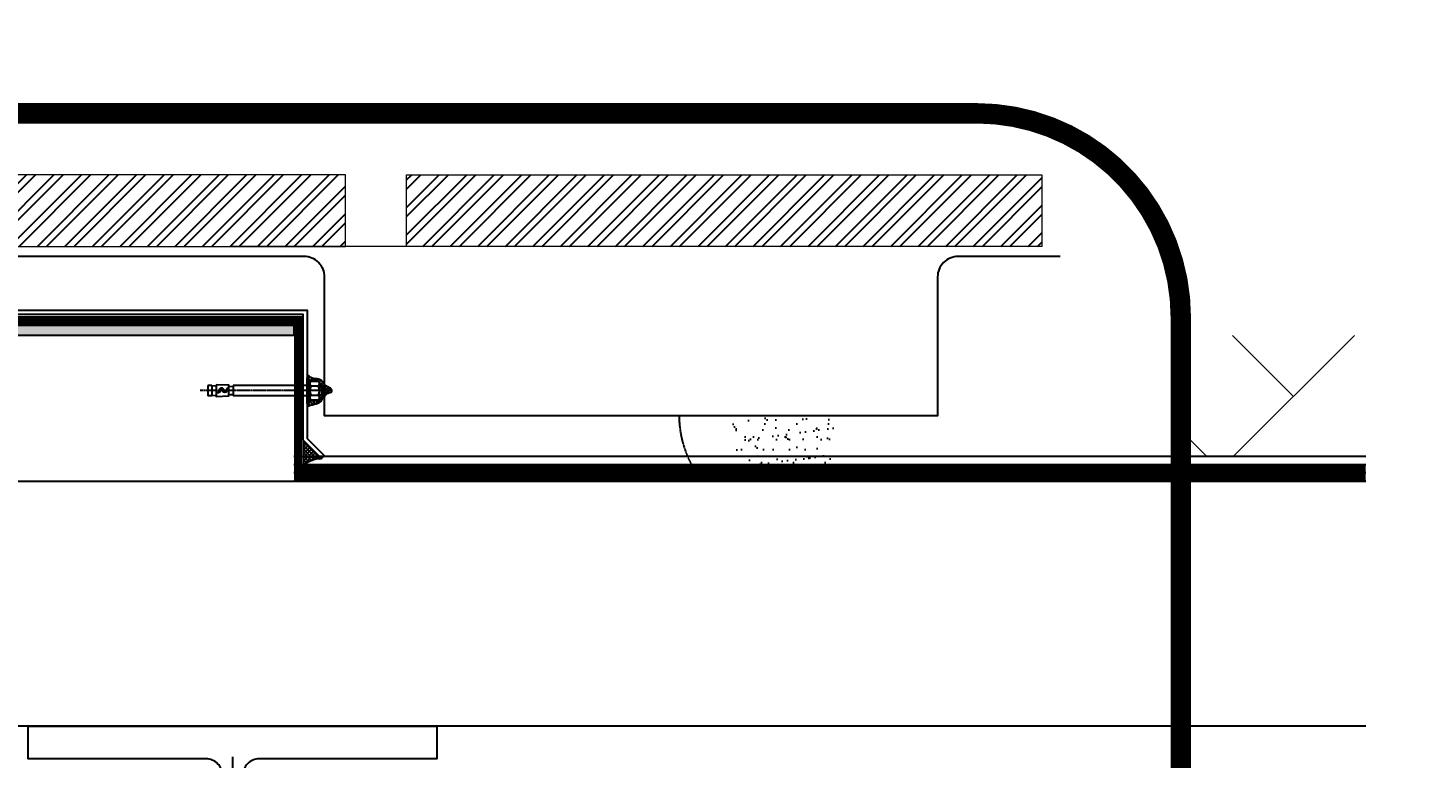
# Model space of a CAD drawing. Header units: millimetres. Extents: x 0 to 119933, y -45162 to 41221.
# Drawn here: x 36670 to 37350, y 7012 to 7369 of the extents above; entities that cross this region are included whole.
import ezdxf

# ---------------------------------------------------------------- set-up
doc = ezdxf.new("R2010")
doc.units = ezdxf.units.MM
for name, pattern in [('ACAD_ISO04W100', [30, 24, -3, 0, -3]), ('CENTER', [2, 1.25, -0.25, 0.25, -0.25]), ('DASHED2', [9.525, 6.35, -3.175]), ('HIDDEN', [0.375, 0.25, -0.125])]:
    doc.linetypes.add(name, pattern=pattern)
doc.layers.get('DEFPOINTS').update_dxf_attribs({"color": 166})
doc.layers.add('_EDO-CONCRETE-HATCH', color=58, linetype='Continuous', lineweight=5)
doc.layers.add('_EDO-CONCRETE-VIEW', color=54, linetype='Continuous', lineweight=18)
for name, color, linetype in [('A-Metal', 5, 'Continuous'), ('A-Profiles', 3, 'Continuous'), ('A-Waterproof', 4, 'Continuous'), ('F_ALUM', 4, 'Continuous'), ('F_CONC', 7, 'Continuous'), ('F_FIXS', 1, 'Continuous'), ('F_SEAL', 8, 'Continuous'), ('F_STEL', 3, 'Continuous'), ('Hatch', 8, 'Continuous'), ('HIDDEN', 1, 'HIDDEN')]:
    doc.layers.add(name, color=color, linetype=linetype)
doc.styles.add('Arial', font='arial.ttf')
doc.dimstyles.new('10x of Arup4', dxfattribs={"dimscale": 10, "dimtxt": 1.7, "dimasz": 1, "dimexe": 1.5, "dimexo": 1.5, "dimgap": 1, "dimtad": 1, "dimdec": 1, "dimdsep": 46, "dimtxsty": 'Arial', "dimblk": 'OBLIQUE', "dimcen": 0, "dimclrd": 1, "dimclre": 1, "dimclrt": 7, "dimadec": 0, "dimazin": 0, "dimtfac": 1, "dimtdec": 1, "dimtix": 1, "dimtofl": 0, "dimtmove": 2, "dimatfit": 3, "dimfxl": 5, "dimtfill": 1, "dimtolj": 1, "dimtzin": 0, "dimlwd": -1, "dimlwe": -1, "dimarcsym": 0})
pattern_1 = [(45, (-3122515.967, -106718.716), (-6.73519209, 6.73519209), []), (45, (-3122511.477, -106718.716), (-6.73519209, 6.73519209), [])]

# ---------------------------------------------------------------- blocks, each defined once
blk = doc.blocks.new('M10-NUT-S')
at = {"color": 251, "linetype": 'ACAD_ISO04W100', "ltscale": 0.2}
blk.add_line((12.1, 0), (-2.6, 0), dxfattribs=at)
blk.add_lwpolyline([(1.3, -9.2), (4.8, -9.2), (8.2, -9.2, 0.575805), (8.2, -4.6, 0.288675), (8.2, 4.6, 0.575805), (8.2, 9.3), (4.8, 9.3), (1.3, 9.3, 0.575805), (1.3, 4.6, 0.288675), (1.3, -4.6, 0.575805)], format="xyb", close=True)
for points in [[(0, -6.9), (0, 6.9)], [(1.3, 4.6), (4.8, 4.6), (8.2, 4.6)], [(9.5, -6.9), (9.5, 6.9)], [(1.3, -4.6), (4.8, -4.6), (8.2, -4.6)]]:
    blk.add_lwpolyline(points)
blk = doc.blocks.new('M10-NUT-GROUP')
at = {"color": 251, "linetype": 'ACAD_ISO04W100', "ltscale": 0.2}
blk.add_line((22.5, 0), (-3, 0), dxfattribs=at)
for p, q in [((1.5, 0.9), (0, 0)), ((1.5, 0), (0, -0.9))]:
    blk.add_line(p, q)
blk.add_lwpolyline([(1.5, -9.9), (1.5, 9.9), (0, 9.9), (0, -9.9)], close=True)
for points in [[(1.5, -6.9), (1.5, 6.9)], [(12.5, 4), (13.3, -4)], [(14, 4), (14.8, -4)]]:
    blk.add_lwpolyline(points)
blk.add_lwpolyline([(11, 4, 0.267949), (11.2, 4.1), (11.7, 5), (11.9, 5), (12.4, 4.1, 0.57735), (12.7, 4.1), (13.2, 5), (13.4, 5), (13.9, 4.1, 0.57735), (14.2, 4.1), (14.7, 5), (15.7, 4), (15.7, -4), (15.2, -4.5), (14.9, -4.1, 0.57735), (14.7, -4.1), (14.1, -5), (14, -5), (13.4, -4.1, 0.579837), (13.2, -4.1), (12.6, -5), (12.5, -5), (11.9, -4.1, 0.579837), (11.7, -4.1), (11.1, -5), (11, -5)], format="xyb")
blk.add_blockref('M10-NUT-S', (1.5, 0))
blk = doc.blocks.new('M10-MECHANICAL ANCHOR')
at = {"color": 251, "linetype": 'CENTER'}
blk.add_line((0, 22.3), (0, -104.5), dxfattribs=at)
for p, q in [((-5, 0), (-5, -72.2)), ((5, 0), (5, -72.2)), ((-5, -72.2), (5, -72.2)), ((-4.2, -76.4), (-4, -72.2)), ((4, -72.2), (4.2, -76.4)), ((-5, -93.1), (-4.8, -88.9)), ((-5, -93.1), (-5, -97.2)), ((-5, -93.1), (5, -93.1)), ((4.8, -88.9), (5, -93.1)), ((5, -93.1), (5, -97.2)), ((-5, -97.2), (5, -97.2))]:
    blk.add_line(p, q)
blk.add_lwpolyline([(-12.5, 0), (-12.5, 1.2), (12.5, 1.2), (12.5, 0)], close=True)
for points in [[(-5.8, -88.9), (0.1, -88.9, 1.061049), (-0.7, -85.2, -1.339139), (-0.7, -82, 1.339139), (-0.7, -78.8, -0.484532), (-2.6, -76.4), (-5.2, -76.4)], [(-2.2, -76.4, 0.494935), (-0.8, -78.4, -1.315172), (-0.9, -82.4, 1.339139), (-0.9, -84.8, -0.843584), (1.2, -88.9), (5.8, -88.9), (5.2, -76.4)]]:
    blk.add_lwpolyline(points, format="xyb", close=True)
at = {"rotation": 90}
blk.add_blockref('M10-NUT-GROUP', (0, 1.2), dxfattribs=at)
blk = doc.blocks.new('ddddddsflkdajfk')
at = {"xscale": 0.5, "yscale": 0.5, "zscale": 0.5, "rotation": 90}
blk.add_blockref('M10-MECHANICAL ANCHOR', (0, 0), dxfattribs=at)
blk = doc.blocks.new('A$C3041749B')
at = {"layer": 'F_SEAL'}
h = blk.add_hatch(dxfattribs=at)
h.set_pattern_fill('ANSI37', color=256, scale=10)
h.set_pattern_definition([(45, (-31185.409, 144.5434), (-0.883883476, 0.883883476), []), (135, (-31185.409, 144.5434), (-0.883883476, -0.883883476), [])])
edge = h.paths.add_edge_path()
edge.add_line((-1.25, 11.25), (-1.29, 11.19))
edge.add_line((-1.29, 11.19), (-1.34, 11.08))
edge.add_line((-1.34, 11.08), (-1.39, 10.97))
edge.add_line((-1.39, 10.97), (-1.45, 10.87))
edge.add_line((-1.45, 10.87), (-1.5, 10.76))
edge.add_line((-1.5, 10.76), (-1.55, 10.66))
edge.add_line((-1.55, 10.66), (-1.6, 10.55))
edge.add_line((-1.6, 10.55), (-1.66, 10.45))
edge.add_line((-1.66, 10.45), (-1.71, 10.34))
edge.add_line((-1.71, 10.34), (-1.77, 10.24))
edge.add_line((-1.77, 10.24), (-1.82, 10.13))
edge.add_line((-1.82, 10.13), (-1.88, 10.03))
edge.add_line((-1.88, 10.03), (-1.94, 9.93))
edge.add_line((-1.94, 9.93), (-2, 9.82))
edge.add_line((-2, 9.82), (-2.06, 9.72))
edge.add_line((-2.06, 9.72), (-2.12, 9.62))
edge.add_line((-2.12, 9.62), (-2.19, 9.52))
edge.add_line((-2.19, 9.52), (-2.25, 9.42))
edge.add_line((-2.25, 9.42), (-2.32, 9.32))
edge.add_line((-2.32, 9.32), (-2.39, 9.22))
edge.add_line((-2.39, 9.22), (-2.46, 9.13))
edge.add_line((-2.46, 9.13), (-2.53, 9.04))
edge.add_line((-2.53, 9.04), (-2.61, 8.94))
edge.add_line((-2.61, 8.94), (-2.69, 8.86))
edge.add_line((-2.69, 8.86), (-2.77, 8.77))
edge.add_line((-2.77, 8.77), (-2.85, 8.69))
edge.add_line((-2.85, 8.69), (-2.94, 8.61))
edge.add_line((-2.94, 8.61), (-3.03, 8.53))
edge.add_line((-3.03, 8.53), (-3.12, 8.46))
edge.add_line((-3.12, 8.46), (-3.22, 8.39))
edge.add_line((-3.22, 8.39), (-3.32, 8.32))
edge.add_line((-3.32, 8.32), (-3.41, 8.26))
edge.add_line((-3.41, 8.26), (-3.52, 8.2))
edge.add_line((-3.52, 8.2), (-3.62, 8.14))
edge.add_line((-3.62, 8.14), (-3.72, 8.08))
edge.add_line((-3.72, 8.08), (-3.82, 8.01))
edge.add_line((-3.82, 8.01), (-3.92, 7.95))
edge.add_line((-3.92, 7.95), (-4.03, 7.89))
edge.add_line((-4.03, 7.89), (-4.12, 7.83))
edge.add_line((-4.12, 7.83), (-4.22, 7.76))
edge.add_line((-4.22, 7.76), (-4.32, 7.69))
edge.add_line((-4.32, 7.69), (-4.41, 7.62))
edge.add_line((-4.41, 7.62), (-4.5, 7.54))
edge.add_line((-4.5, 7.54), (-4.59, 7.46))
edge.add_line((-4.59, 7.46), (-4.67, 7.38))
edge.add_line((-4.67, 7.38), (-4.75, 7.3))
edge.add_line((-4.75, 7.3), (-4.82, 7.21))
edge.add_line((-4.82, 7.21), (-4.9, 7.11))
edge.add_line((-4.9, 7.11), (-4.97, 7.02))
edge.add_line((-4.97, 7.02), (-5.03, 6.92))
edge.add_line((-5.03, 6.92), (-5.09, 6.82))
edge.add_line((-5.09, 6.82), (-5.15, 6.71))
edge.add_line((-5.15, 6.71), (-5.21, 6.61))
edge.add_line((-5.21, 6.61), (-5.26, 6.5))
edge.add_line((-5.26, 6.5), (-5.31, 6.39))
edge.add_line((-5.31, 6.39), (-5.36, 6.27))
edge.add_line((-5.36, 6.27), (-5.41, 6.16))
edge.add_line((-5.41, 6.16), (-5.45, 6.04))
edge.add_line((-5.45, 6.04), (-5.48, 5.93))
edge.add_line((-5.48, 5.93), (-5.52, 5.81))
edge.add_line((-5.52, 5.81), (-5.55, 5.69))
edge.add_line((-5.55, 5.69), (-5.58, 5.57))
edge.add_line((-5.58, 5.57), (-5.6, 5.44))
edge.add_line((-5.6, 5.44), (-5.63, 5.32))
edge.add_line((-5.63, 5.32), (-5.65, 5.2))
edge.add_line((-5.65, 5.2), (-5.66, 5.07))
edge.add_line((-5.66, 5.07), (-5.68, 4.95))
edge.add_line((-5.68, 4.95), (-5.69, 4.83))
edge.add_line((-5.69, 4.83), (-5.71, 4.7))
edge.add_line((-5.71, 4.7), (-5.72, 4.58))
edge.add_line((-5.72, 4.58), (-5.73, 4.46))
edge.add_line((-5.73, 4.46), (-5.74, 4.34))
edge.add_line((-5.74, 4.34), (-5.75, 4.22))
edge.add_line((-5.75, 4.22), (-5.76, 4.1))
edge.add_line((-5.76, 4.1), (-5.77, 3.98))
edge.add_line((-5.77, 3.98), (-5.78, 3.86))
edge.add_line((-5.78, 3.86), (-5.79, 3.75))
edge.add_line((-5.79, 3.75), (-5.81, 3.64))
edge.add_line((-5.81, 3.64), (-5.82, 3.53))
edge.add_line((-5.82, 3.53), (-5.84, 3.42))
edge.add_line((-5.84, 3.42), (-5.85, 3.31))
edge.add_line((-5.85, 3.31), (-5.87, 3.21))
edge.add_line((-5.87, 3.21), (-5.89, 3.11))
edge.add_line((-5.89, 3.11), (-5.92, 3.02))
edge.add_line((-5.92, 3.02), (-5.95, 2.92))
edge.add_line((-5.95, 2.92), (-5.98, 2.83))
edge.add_line((-5.98, 2.83), (-6.01, 2.74))
edge.add_line((-6.01, 2.74), (-6.05, 2.65))
edge.add_line((-6.05, 2.65), (-6.09, 2.55))
edge.add_line((-6.09, 2.55), (-6.14, 2.46))
edge.add_line((-6.14, 2.46), (-6.19, 2.36))
edge.add_line((-6.19, 2.36), (-6.24, 2.26))
edge.add_line((-6.24, 2.26), (-6.3, 2.16))
edge.add_line((-6.3, 2.16), (-6.37, 2.05))
edge.add_line((-6.37, 2.05), (-6.44, 1.94))
edge.add_line((-6.44, 1.94), (-6.51, 1.82))
edge.add_line((-6.51, 1.82), (-6.6, 1.69))
edge.add_line((-6.6, 1.69), (-6.68, 1.56))
edge.add_line((-6.68, 1.56), (-6.78, 1.42))
edge.add_line((-6.78, 1.42), (-6.88, 1.27))
edge.add_line((-6.88, 1.27), (-6.98, 1.11))
edge.add_line((-6.98, 1.11), (-7.09, 0.95))
edge.add_line((-7.09, 0.95), (-7.21, 0.8))
edge.add_line((-7.21, 0.8), (-7.32, 0.64))
edge.add_line((-7.32, 0.64), (-7.43, 0.49))
edge.add_line((-7.43, 0.49), (-7.54, 0.35))
edge.add_line((-7.54, 0.35), (-7.65, 0.22))
edge.add_line((-7.65, 0.22), (-7.75, 0.1))
edge.add_line((-7.75, 0.1), (-7.84, 0))
edge.add_line((-7.84, 0), (-6.25, 0))
edge.add_line((-6.25, 0), (-6.25, 0.62))
edge.add_line((-6.25, 0.62), (-4.94, 0.62))
edge.add_line((-4.94, 0.62), (-4.94, 1.38))
edge.add_line((-4.94, 1.38), (-3.47, 1.38))
edge.add_arc((-3.47, 2.71), 1.34, 210.13293, 270, ccw=False)
edge.add_line((-4.63, 2.04), (-4.63, 3.76))
edge.add_line((-4.63, 3.76), (-4.63, 5.48))
edge.add_arc((-3.47, 4.81), 1.34, 90, 149.86707, ccw=False)
edge.add_line((-3.47, 6.15), (-2, 6.15))
edge.add_arc((-2.08, 6.15), 0.075, 0, 60)
edge.add_line((-2.04, 6.21), (-2.5, 6.48))
edge.add_line((-2.5, 6.48), (-2.5, 6.56))
edge.add_line((-2.5, 6.56), (-2.04, 6.83))
edge.add_arc((-2.08, 6.9), 0.075, 300, 420)
edge.add_line((-2.04, 6.96), (-2.5, 7.23))
edge.add_line((-2.5, 7.23), (-2.5, 7.31))
edge.add_line((-2.5, 7.31), (-2.04, 7.58))
edge.add_arc((-2.08, 7.65), 0.075, 300, 420)
edge.add_line((-2.04, 7.71), (-2.5, 7.98))
edge.add_line((-2.5, 7.98), (-2, 8.48))
edge.add_line((-2, 8.48), (2, 8.48))
edge.add_line((2, 8.48), (2.26, 8.22))
edge.add_line((2.26, 8.22), (2.04, 8.09))
edge.add_arc((2.07, 8.02), 0.075, 120, 240)
edge.add_line((2.04, 7.96), (2.5, 7.69))
edge.add_line((2.5, 7.69), (2.5, 7.6))
edge.add_line((2.5, 7.6), (2.04, 7.34))
edge.add_arc((2.07, 7.27), 0.0745, 120, 240)
edge.add_line((2.04, 7.21), (2.5, 6.94))
edge.add_line((2.5, 6.94), (2.5, 6.85))
edge.add_line((2.5, 6.85), (2.04, 6.59))
edge.add_arc((2.07, 6.52), 0.0745, 120, 240)
edge.add_line((2.04, 6.46), (2.5, 6.19))
edge.add_line((2.5, 6.19), (2.5, 6.15))
edge.add_line((2.5, 6.15), (3.47, 6.15))
edge.add_arc((3.47, 4.81), 1.34, 30.13286, 90, ccw=False)
edge.add_line((4.62, 5.48), (4.62, 3.76))
edge.add_line((4.62, 3.76), (4.62, 2.04))
edge.add_arc((3.47, 2.71), 1.34, 270, 329.86714, ccw=False)
edge.add_line((3.47, 1.38), (4.94, 1.38))
edge.add_line((4.94, 1.38), (4.94, 0.62))
edge.add_line((4.94, 0.62), (6.25, 0.62))
edge.add_line((6.25, 0.62), (6.25, 0))
edge.add_line((6.25, 0), (8, 0))
edge.add_line((8, 0), (8, 0))
edge.add_line((8, 0), (7.95, 0.05))
edge.add_line((7.95, 0.05), (7.9, 0.11))
edge.add_line((7.9, 0.11), (7.85, 0.17))
edge.add_line((7.85, 0.17), (7.8, 0.23))
edge.add_line((7.8, 0.23), (7.75, 0.29))
edge.add_line((7.75, 0.29), (7.71, 0.35))
edge.add_line((7.71, 0.35), (7.67, 0.41))
edge.add_line((7.67, 0.41), (7.62, 0.48))
edge.add_line((7.62, 0.48), (7.58, 0.54))
edge.add_line((7.58, 0.54), (7.54, 0.61))
edge.add_line((7.54, 0.61), (7.51, 0.68))
edge.add_line((7.51, 0.68), (7.47, 0.75))
edge.add_line((7.47, 0.75), (7.44, 0.82))
edge.add_line((7.44, 0.82), (7.4, 0.89))
edge.add_line((7.4, 0.89), (7.37, 0.97))
edge.add_line((7.37, 0.97), (7.34, 1.04))
edge.add_line((7.34, 1.04), (7.31, 1.12))
edge.add_line((7.31, 1.12), (7.28, 1.19))
edge.add_line((7.28, 1.19), (7.25, 1.27))
edge.add_line((7.25, 1.27), (7.23, 1.34))
edge.add_line((7.23, 1.34), (7.2, 1.42))
edge.add_line((7.2, 1.42), (7.17, 1.5))
edge.add_line((7.17, 1.5), (7.15, 1.58))
edge.add_line((7.15, 1.58), (7.13, 1.65))
edge.add_line((7.13, 1.65), (7.1, 1.73))
edge.add_line((7.1, 1.73), (7.08, 1.81))
edge.add_line((7.08, 1.81), (7.06, 1.89))
edge.add_line((7.06, 1.89), (7.04, 1.97))
edge.add_line((7.04, 1.97), (7.02, 2.05))
edge.add_line((7.02, 2.05), (7, 2.13))
edge.add_line((7, 2.13), (6.98, 2.21))
edge.add_line((6.98, 2.21), (6.96, 2.28))
edge.add_line((6.96, 2.28), (6.94, 2.36))
edge.add_line((6.94, 2.36), (6.92, 2.44))
edge.add_line((6.92, 2.44), (6.9, 2.52))
edge.add_line((6.9, 2.52), (6.88, 2.6))
edge.add_line((6.88, 2.6), (6.86, 2.67))
edge.add_line((6.86, 2.67), (6.84, 2.75))
edge.add_line((6.84, 2.75), (6.83, 2.83))
edge.add_line((6.83, 2.83), (6.81, 2.9))
edge.add_line((6.81, 2.9), (6.79, 2.98))
edge.add_line((6.79, 2.98), (6.77, 3.06))
edge.add_line((6.77, 3.06), (6.76, 3.13))
edge.add_line((6.76, 3.13), (6.74, 3.21))
edge.add_line((6.74, 3.21), (6.72, 3.29))
edge.add_line((6.72, 3.29), (6.7, 3.36))
edge.add_line((6.7, 3.36), (6.68, 3.44))
edge.add_line((6.68, 3.44), (6.67, 3.51))
edge.add_line((6.67, 3.51), (6.65, 3.59))
edge.add_line((6.65, 3.59), (6.63, 3.66))
edge.add_line((6.63, 3.66), (6.61, 3.74))
edge.add_line((6.61, 3.74), (6.59, 3.82))
edge.add_line((6.59, 3.82), (6.57, 3.89))
edge.add_line((6.57, 3.89), (6.55, 3.97))
edge.add_line((6.55, 3.97), (6.53, 4.04))
edge.add_line((6.53, 4.04), (6.51, 4.12))
edge.add_line((6.51, 4.12), (6.49, 4.19))
edge.add_line((6.49, 4.19), (6.47, 4.27))
edge.add_line((6.47, 4.27), (6.45, 4.34))
edge.add_line((6.45, 4.34), (6.43, 4.42))
edge.add_line((6.43, 4.42), (6.4, 4.49))
edge.add_line((6.4, 4.49), (6.38, 4.57))
edge.add_line((6.38, 4.57), (6.36, 4.64))
edge.add_line((6.36, 4.64), (6.33, 4.72))
edge.add_line((6.33, 4.72), (6.31, 4.79))
edge.add_line((6.31, 4.79), (6.28, 4.87))
edge.add_line((6.28, 4.87), (6.26, 4.95))
edge.add_line((6.26, 4.95), (6.23, 5.02))
edge.add_line((6.23, 5.02), (6.2, 5.1))
edge.add_line((6.2, 5.1), (6.18, 5.17))
edge.add_line((6.18, 5.17), (6.15, 5.25))
edge.add_line((6.15, 5.25), (6.12, 5.33))
edge.add_line((6.12, 5.33), (6.09, 5.4))
edge.add_line((6.09, 5.4), (6.06, 5.48))
edge.add_line((6.06, 5.48), (6.02, 5.55))
edge.add_line((6.02, 5.55), (5.99, 5.63))
edge.add_line((5.99, 5.63), (5.96, 5.7))
edge.add_line((5.96, 5.7), (5.92, 5.77))
edge.add_line((5.92, 5.77), (5.89, 5.85))
edge.add_line((5.89, 5.85), (5.85, 5.92))
edge.add_line((5.85, 5.92), (5.81, 5.99))
edge.add_line((5.81, 5.99), (5.77, 6.06))
edge.add_line((5.77, 6.06), (5.73, 6.13))
edge.add_line((5.73, 6.13), (5.69, 6.2))
edge.add_line((5.69, 6.2), (5.65, 6.27))
edge.add_line((5.65, 6.27), (5.6, 6.34))
edge.add_line((5.6, 6.34), (5.56, 6.4))
edge.add_line((5.56, 6.4), (5.51, 6.47))
edge.add_line((5.51, 6.47), (5.46, 6.53))
edge.add_line((5.46, 6.53), (5.42, 6.6))
edge.add_line((5.42, 6.6), (5.37, 6.66))
edge.add_line((5.37, 6.66), (5.31, 6.72))
edge.add_line((5.31, 6.72), (5.26, 6.78))
edge.add_line((5.26, 6.78), (5.21, 6.83))
edge.add_line((5.21, 6.83), (5.15, 6.89))
edge.add_line((5.15, 6.89), (5.1, 6.94))
edge.add_line((5.1, 6.94), (5.04, 6.99))
edge.add_line((5.04, 6.99), (4.98, 7.04))
edge.add_line((4.98, 7.04), (4.92, 7.09))
edge.add_line((4.92, 7.09), (4.85, 7.13))
edge.add_line((4.85, 7.13), (4.79, 7.18))
edge.add_line((4.79, 7.18), (4.72, 7.22))
edge.add_line((4.72, 7.22), (4.66, 7.26))
edge.add_line((4.66, 7.26), (4.59, 7.3))
edge.add_line((4.59, 7.3), (4.52, 7.34))
edge.add_line((4.52, 7.34), (4.45, 7.37))
edge.add_line((4.45, 7.37), (4.38, 7.41))
edge.add_line((4.38, 7.41), (4.31, 7.44))
edge.add_line((4.31, 7.44), (4.24, 7.48))
edge.add_line((4.24, 7.48), (4.17, 7.52))
edge.add_line((4.17, 7.52), (4.1, 7.55))
edge.add_line((4.1, 7.55), (4.03, 7.59))
edge.add_line((4.03, 7.59), (3.96, 7.63))
edge.add_line((3.96, 7.63), (3.9, 7.68))
edge.add_line((3.9, 7.68), (3.83, 7.72))
edge.add_line((3.83, 7.72), (3.77, 7.77))
edge.add_line((3.77, 7.77), (3.71, 7.81))
edge.add_line((3.71, 7.81), (3.65, 7.86))
edge.add_line((3.65, 7.86), (3.59, 7.91))
edge.add_line((3.59, 7.91), (3.53, 7.96))
edge.add_line((3.53, 7.96), (3.47, 8.02))
edge.add_line((3.47, 8.02), (3.41, 8.07))
edge.add_line((3.41, 8.07), (3.35, 8.12))
edge.add_line((3.35, 8.12), (3.29, 8.18))
edge.add_line((3.29, 8.18), (3.24, 8.23))
edge.add_line((3.24, 8.23), (3.18, 8.29))
edge.add_line((3.18, 8.29), (3.12, 8.34))
edge.add_line((3.12, 8.34), (3.07, 8.4))
edge.add_line((3.07, 8.4), (3.01, 8.45))
edge.add_line((3.01, 8.45), (2.95, 8.51))
edge.add_line((2.95, 8.51), (2.9, 8.56))
edge.add_line((2.9, 8.56), (2.84, 8.62))
edge.add_line((2.84, 8.62), (2.78, 8.67))
edge.add_line((2.78, 8.67), (2.72, 8.72))
edge.add_line((2.72, 8.72), (2.66, 8.77))
edge.add_line((2.66, 8.77), (2.6, 8.82))
edge.add_line((2.6, 8.82), (2.54, 8.87))
edge.add_line((2.54, 8.87), (2.48, 8.92))
edge.add_line((2.48, 8.92), (2.42, 8.97))
edge.add_line((2.42, 8.97), (2.36, 9.02))
edge.add_line((2.36, 9.02), (2.29, 9.07))
edge.add_line((2.29, 9.07), (2.23, 9.12))
edge.add_line((2.23, 9.12), (2.17, 9.17))
edge.add_line((2.17, 9.17), (2.11, 9.22))
edge.add_line((2.11, 9.22), (2.05, 9.27))
edge.add_line((2.05, 9.27), (1.99, 9.32))
edge.add_line((1.99, 9.32), (1.93, 9.37))
edge.add_line((1.93, 9.37), (1.87, 9.42))
edge.add_line((1.87, 9.42), (1.82, 9.47))
edge.add_line((1.82, 9.47), (1.76, 9.53))
edge.add_line((1.76, 9.53), (1.7, 9.58))
edge.add_line((1.7, 9.58), (1.65, 9.64))
edge.add_line((1.65, 9.64), (1.6, 9.7))
edge.add_line((1.6, 9.7), (1.55, 9.76))
edge.add_line((1.55, 9.76), (1.5, 9.82))
edge.add_line((1.5, 9.82), (1.45, 9.88))
edge.add_line((1.45, 9.88), (1.4, 9.95))
edge.add_line((1.4, 9.95), (1.36, 10.01))
edge.add_line((1.36, 10.01), (1.31, 10.08))
edge.add_line((1.31, 10.08), (1.27, 10.16))
edge.add_line((1.27, 10.16), (1.23, 10.23))
edge.add_line((1.23, 10.23), (1.2, 10.31))
edge.add_line((1.2, 10.31), (1.16, 10.39))
edge.add_line((1.16, 10.39), (1.13, 10.47))
edge.add_line((1.13, 10.47), (1.1, 10.55))
edge.add_line((1.1, 10.55), (1.07, 10.64))
edge.add_line((1.07, 10.64), (1.04, 10.73))
edge.add_line((1.04, 10.73), (1.02, 10.81))
edge.add_line((1.02, 10.81), (0.99, 10.9))
edge.add_line((0.99, 10.9), (0.97, 10.99))
edge.add_line((0.97, 10.99), (0.94, 11.08))
edge.add_line((0.94, 11.08), (0.92, 11.17))
edge.add_line((0.92, 11.17), (0.89, 11.25))
edge.add_line((0.89, 11.25), (0.87, 11.34))
edge.add_line((0.87, 11.34), (0.84, 11.42))
edge.add_line((0.84, 11.42), (0.81, 11.5))
edge.add_line((0.81, 11.5), (0.78, 11.58))
edge.add_line((0.78, 11.58), (0.75, 11.66))
edge.add_line((0.75, 11.66), (0.72, 11.73))
edge.add_line((0.72, 11.73), (0.69, 11.8))
edge.add_line((0.69, 11.8), (0.65, 11.86))
edge.add_line((0.65, 11.86), (0.61, 11.92))
edge.add_line((0.61, 11.92), (0.57, 11.98))
edge.add_line((0.57, 11.98), (0.53, 12.03))
edge.add_line((0.53, 12.03), (0.48, 12.07))
edge.add_line((0.48, 12.07), (0.43, 12.11))
edge.add_line((0.43, 12.11), (0.37, 12.14))
edge.add_line((0.37, 12.14), (0.31, 12.16))
edge.add_line((0.31, 12.16), (0.24, 12.18))
edge.add_line((0.24, 12.18), (0.18, 12.19))
edge.add_line((0.18, 12.19), (0.1, 12.19))
edge.add_line((0.1, 12.19), (0.03, 12.18))
edge.add_line((0.03, 12.18), (-0.05, 12.17))
edge.add_line((-0.05, 12.17), (-0.13, 12.16))
edge.add_line((-0.13, 12.16), (-0.21, 12.13))
edge.add_line((-0.21, 12.13), (-0.29, 12.11))
edge.add_line((-0.29, 12.11), (-0.37, 12.08))
edge.add_line((-0.37, 12.08), (-0.45, 12.04))
edge.add_line((-0.45, 12.04), (-0.53, 12))
edge.add_line((-0.53, 12), (-0.6, 11.96))
edge.add_line((-0.6, 11.96), (-0.67, 11.91))
edge.add_line((-0.67, 11.91), (-0.74, 11.86))
edge.add_line((-0.74, 11.86), (-0.81, 11.81))
edge.add_line((-0.81, 11.81), (-0.87, 11.75))
edge.add_line((-0.87, 11.75), (-0.92, 11.69))
edge.add_line((-0.92, 11.69), (-0.98, 11.63))
edge.add_line((-0.98, 11.63), (-1.03, 11.57))
edge.add_line((-1.03, 11.57), (-1.08, 11.51))
edge.add_line((-1.08, 11.51), (-1.12, 11.45))
edge.add_line((-1.12, 11.45), (-1.16, 11.38))
edge.add_line((-1.16, 11.38), (-1.21, 11.32))
edge.add_line((-1.21, 11.32), (-1.25, 11.25))
blk.add_lwpolyline([(8, 0), (7.82, 0.21), (7.65, 0.43), (7.51, 0.67), (7.39, 0.93), (7.28, 1.2), (7.18, 1.48), (7.1, 1.76), (7.02, 2.04), (6.95, 2.33), (6.88, 2.61), (6.81, 2.89), (6.75, 3.16), (6.68, 3.44), (6.62, 3.71), (6.55, 3.98), (6.47, 4.25), (6.4, 4.52), (6.31, 4.8), (6.21, 5.07), (6.11, 5.34), (6, 5.62), (5.87, 5.88), (5.73, 6.14), (5.57, 6.38), (5.4, 6.61), (5.21, 6.83), (5.01, 7.02), (4.78, 7.18), (4.54, 7.33), (4.28, 7.46), (4.03, 7.59), (3.8, 7.74), (3.58, 7.92), (3.37, 8.11), (3.16, 8.31), (2.95, 8.51), (2.74, 8.7), (2.53, 8.88), (2.31, 9.06), (2.09, 9.24), (1.87, 9.42), (1.67, 9.62), (1.48, 9.83), (1.32, 10.07), (1.18, 10.34), (1.07, 10.65), (0.97, 10.96), (0.88, 11.28), (0.79, 11.58), (0.67, 11.83), (0.52, 12.03), (0.33, 12.16), (0.08, 12.19), (-0.21, 12.14), (-0.49, 12.02), (-0.75, 11.85), (-0.97, 11.65), (-1.14, 11.42), (-1.29, 11.19), (-1.41, 10.94), (-1.53, 10.7), (-1.65, 10.46), (-1.78, 10.22), (-1.91, 9.98), (-2.05, 9.74), (-2.19, 9.51), (-2.34, 9.28), (-2.51, 9.07), (-2.68, 8.86), (-2.87, 8.66), (-3.08, 8.49), (-3.3, 8.33), (-3.53, 8.19), (-3.77, 8.05), (-4, 7.91), (-4.23, 7.76), (-4.44, 7.59), (-4.64, 7.41), (-4.82, 7.21), (-4.98, 6.99), (-5.13, 6.76), (-5.26, 6.51), (-5.37, 6.26), (-5.46, 5.99), (-5.54, 5.72), (-5.6, 5.44), (-5.65, 5.16), (-5.69, 4.87), (-5.72, 4.59), (-5.74, 4.31), (-5.77, 4.03), (-5.79, 3.77), (-5.82, 3.51), (-5.86, 3.27), (-5.91, 3.04), (-5.98, 2.83), (-6.06, 2.62), (-6.17, 2.4), (-6.3, 2.17), (-6.45, 1.91), (-6.64, 1.63), (-6.86, 1.3), (-7.11, 0.94), (-7.36, 0.58), (-7.61, 0.26), (-7.84, 0)], dxfattribs=at)
blk.add_lwpolyline([(-7.84, 0), (-6.25, 0), (-6.25, 0.62), (-4.94, 0.62), (-4.94, 1.38), (-3.47, 1.38, -0.267328), (-4.63, 2.04), (-4.63, 3.76), (-4.63, 5.48, -0.267328), (-3.47, 6.15), (-2, 6.15, 0.267949), (-2.04, 6.21), (-2.5, 6.48), (-2.5, 6.56), (-2.04, 6.83, 0.57735), (-2.04, 6.96), (-2.5, 7.23), (-2.5, 7.31), (-2.04, 7.58, 0.57735), (-2.04, 7.71), (-2.5, 7.98), (-2, 8.48), (2, 8.48), (2.26, 8.22), (2.04, 8.09, 0.57735), (2.04, 7.96), (2.5, 7.69), (2.5, 7.6), (2.04, 7.34, 0.57735), (2.04, 7.21), (2.5, 6.94), (2.5, 6.85), (2.04, 6.59, 0.57735), (2.04, 6.46), (2.5, 6.19), (2.5, 6.15), (3.47, 6.15, -0.267328), (4.62, 5.48), (4.62, 3.76), (4.62, 2.04, -0.267328), (3.47, 1.38), (4.94, 1.38), (4.94, 0.62), (6.25, 0.62), (6.25, 0), (8, 0)], format="xyb", dxfattribs=at)
at = {"layer": 'F_FIXS', "rotation": 270}
blk.add_blockref('ddddddsflkdajfk', (0, 0), dxfattribs=at)
blk = doc.blocks.new('_OBLIQUE')
at = {"color": 0, "linetype": 'ByBlock'}
blk.add_line((-0.5, -0.5), (0.5, 0.5), dxfattribs=at)
blk = doc.blocks.new('*D318')
at = {"color": 1, "linetype": 'Continuous', "transparency": 16777216}
for p, q in [((36470.07, 7012.47), (36470.07, 6897.33)), ((36770.07, 7012.47), (36770.07, 6897.33)), ((36470.07, 6912.33), (36770.07, 6912.33))]:
    blk.add_line(p, q, dxfattribs=at)
at = {"layer": 'DEFPOINTS', "color": 0, "transparency": 16777216}
for p in [(36470.07, 7027.47, 0.03), (36770.07, 7027.47, 0.03), (36770.07, 6912.33)]:
    blk.add_point(p, dxfattribs=at)
at = {"color": 1, "transparency": 16777216, "xscale": 10, "yscale": 10, "zscale": 10, "rotation": 180}
blk.add_blockref('_OBLIQUE', (36470.07, 6912.33), dxfattribs=at)
at = {"color": 1, "transparency": 16777216, "xscale": 10, "yscale": 10, "zscale": 10}
blk.add_blockref('_OBLIQUE', (36770.07, 6912.33), dxfattribs=at)
at = {"color": 7, "transparency": 16777216, "insert": (36620.07, 6933.35), "char_height": 17, "attachment_point": 5, "style": 'Arial', "bg_fill": 3, "box_fill_scale": 1.1, "bg_fill_color": 256, "bg_fill_true_color": 13158600, "bg_fill_transparency": 0}
blk.add_mtext('\\A1;{\\fMicrosoft YaHei|b0|i0|c134|p34;以设计院结构图为准}', dxfattribs=at)

msp = doc.modelspace()

# ---------------------------------------------------------------- hatches: boundary and pattern name
at = {"layer": '_EDO-CONCRETE-HATCH'}
h = msp.add_hatch(dxfattribs=at)
h.set_pattern_fill('AR-HBONE', color=256, scale=0.5, style=0)
h.set_pattern_definition([(45, (18430.656, -28696.19), (0, 71.84205), [152.4, -50.8]), (135, (18466.577, -28660.27), (7e-15, 71.84205), [152.4, -50.8])])
h.paths.add_polyline_path([(37573.32, 7218.82), (37573.32, 7159.47), (38198.94, 7159.47), (38198.94, 7218.82)])
h.paths.add_polyline_path([(37324.63, 7159.47), (37324.63, 7218.82), (37230.08, 7218.82), (37230.08, 7159.47)])
at = {"layer": 'A-Profiles'}
h = msp.add_hatch(color=252, dxfattribs=at)
h.dxf.hatch_style = 1
h.paths.add_polyline_path([(36470.07, 7238.81), (36470.07, 7297.45), (36475.07, 7297.45), (36475.07, 7240.89), (36492.14, 7223.81), (36800.07, 7223.81), (36800.07, 7218.81), (36490.07, 7218.81)])
at = {"layer": 'F_SEAL'}
h = msp.add_hatch(dxfattribs=at)
h.set_pattern_fill('ANSI37', color=8, scale=10)
h.set_pattern_definition([(45, (-235285.2618, 86974.9241), (-0.8838834765, 0.8838834765), []), (135, (-235285.2618, 86974.9241), (-0.8838834765, -0.8838834765), [])])
edge = h.paths.add_edge_path()
edge.add_line((36804.55, 7167.55), (36804.55, 7154.44))
edge.add_arc((36812.82, 7148.06), 10.45, 85.6028, 142.33749, ccw=False)
edge.add_line((36813.62, 7158.48), (36804.55, 7167.55))
at = {"layer": 'Hatch'}
h = msp.add_hatch(dxfattribs=at)
h.set_pattern_fill('ANSI32', color=256)
h.set_pattern_definition(pattern_1)
h.paths.add_polyline_path([(36500.08, 7297.45), (36500.08, 7262.45), (36825.24, 7262.45), (36825.24, 7297.45)])
h = msp.add_hatch(dxfattribs=at)
h.set_pattern_fill('ANSI32', color=256)
h.set_pattern_definition(pattern_1)
h.paths.add_polyline_path([(37166.08, 7262.45), (36855.24, 7262.45), (36855.24, 7297.45), (37166.08, 7297.45)])
h = msp.add_hatch(dxfattribs=at)
h.set_pattern_fill('AR-SAND', color=256, scale=5, style=0)
h.set_pattern_definition([(37.5, (-2531176.061, 257093.102), (-0.31496679, 9.634118845), [0, -7.6, 0, -8.5, 0, -8.125]), (7.5, (-2531176.061, 257093.102), (8.848883526, 14.110730326), [0, -4.1, 0, -6.85, 0, -2.625]), (327.5, (-2531182.211, 257093.102), (15.57070931, 0.028295268), [0, -2.5, 0, -9, 0, -11.75]), (317.5, (-2531182.211, 257093.102), (15.03063302, 4.388377825), [0, -1.25, 0, -5.9, 0, -6.75])])
h.paths.add_polyline_path([(37015, 7179.51), (37015, 7148.51), (37065.08, 7148.51), (37065.08, 7179.51)])

# ---------------------------------------------------------------- linework, layer by layer
at = {"layer": '_EDO-CONCRETE-VIEW'}
msp.add_line((37031.08, 7262.45, 0), (36769.07, 7262.45, 0), dxfattribs=at)
at = {"layer": '_EDO-CONCRETE-VIEW', "elevation": 0}
for points in [[(36825.24, 7297.45), (36500.08, 7297.45), (36500.08, 7262.45), (36825.24, 7262.45)], [(36855.24, 7297.45), (37166.08, 7297.45), (37166.08, 7262.45), (36855.24, 7262.45)]]:
    msp.add_lwpolyline(points, close=True, dxfattribs=at)
at = {"layer": 'A-Metal', "elevation": 0}
msp.add_lwpolyline([(37175.08, 7257.45), (37125.08, 7257.45, 0.414214), (37115.08, 7247.45), (37115.08, 7179.51), (36815.08, 7179.51), (36815.08, 7247.45, 0.414214), (36805.08, 7257.45), (36477.57, 7257.45)], format="xyb", dxfattribs=at)
at = {"layer": 'A-Profiles', "elevation": 0}
msp.add_lwpolyline([(36470.07, 7238.81), (36470.07, 7297.45), (36475.07, 7297.45), (36475.07, 7240.89), (36492.14, 7223.81), (36800.07, 7223.81), (36800.07, 7218.81), (36490.07, 7218.81)], close=True, dxfattribs=at)
at = {"layer": 'A-Waterproof', "color": 252}
msp.add_line((37324.63, 7147.47, 0), (36800.07, 7147.47, 0), dxfattribs=at)
at = {"layer": 'A-Waterproof', "color": 4, "linetype": 'DASHED2', "ltscale": 100, "const_width": 4, "elevation": 0}
for points in [[(36802.07, 7151.61), (36802.07, 7226.31), (36493.88, 7226.31), (36477.57, 7242.63), (36477.57, 7297.45)], [(37324.63, 7153.47), (36800.07, 7153.47)], [(37324.63, 7149.47), (36800.07, 7149.47)]]:
    msp.add_lwpolyline(points, dxfattribs=at)
at = {"layer": 'A-Waterproof', "color": 252, "elevation": 0}
for points in [[(37324.63, 7159.47), (36800.07, 7159.47)], [(37324.63, 7155.47), (36800.07, 7155.47)], [(37324.63, 7151.47), (36800.07, 7151.47)]]:
    msp.add_lwpolyline(points, dxfattribs=at)
at = {"layer": 'F_ALUM', "elevation": 0}
msp.add_lwpolyline([(36486.44, 7369.47), (36486.44, 7248.57), (36513.66, 7231.13), (36806.55, 7231.13), (36806.55, 7168.38), (36815.03, 7159.89), (36813.62, 7158.48), (36804.55, 7167.55), (36804.55, 7229.13), (36513.07, 7229.13), (36484.44, 7247.47), (36484.44, 7367.47)], dxfattribs=at)
at = {"layer": 'F_CONC', "color": 5}
msp.add_lwpolyline([(37324.63, 7027.47), (36470.07, 7027.47), (36470.07, 7147.47), (37324.63, 7147.47)], dxfattribs=at)
at = {"layer": 'F_SEAL', "color": 8, "elevation": -0.27}
msp.add_lwpolyline([(36804.55, 7167.55), (36804.55, 7154.44, -0.252736), (36813.62, 7158.48)], format="xyb", close=True, dxfattribs=at)
at = {"layer": 'F_STEL', "color": 6}
msp.add_lwpolyline([(36870.07, 6543.47), (36870.07, 6527.47), (36670.07, 6527.47), (36670.07, 6543.47), (36757.07, 6543.47, 0.414214), (36765.07, 6551.47), (36765.07, 7003.47, 0.414214), (36757.07, 7011.47), (36670.07, 7011.47), (36670.07, 7027.47), (36870.07, 7027.47), (36870.07, 7011.47), (36783.07, 7011.47, 0.414214), (36775.07, 7003.47), (36775.07, 6551.47, 0.414214), (36783.07, 6543.47)], format="xyb", close=True, dxfattribs=at)
at = {"layer": 'Hatch', "linetype": 'HIDDEN'}
msp.add_arc((37038.58, 7179.51, 0), 50, 180, 218.31613, dxfattribs=at)
at = {"layer": 'HIDDEN'}
msp.add_arc((36812.82, 7148.06), 10.45, 85.6028, 142.33749, dxfattribs=at)

# ---------------------------------------------------------------- block references
at = {"rotation": 270}
msp.add_blockref('A$C3041749B', (36806.47, 7191.8), dxfattribs=at)

# ---------------------------------------------------------------- next in the draw order: dimensions: what is measured, and where the dimension line sits
dim = msp.add_linear_dim(base=(36770.07, 6912.33, -0.03), p1=(36470.07, 7027.47), p2=(36770.07, 7027.47), text='{\\fMicrosoft YaHei|b0|i0|c134|p34;以设计院结构图为准}', dimstyle='10x of Arup4')
dim.commit()
dim.dimension.update_dxf_attribs({"geometry": '*D318', "text_midpoint": (36620.07, 6933.35, -0.03)})

# ---------------------------------------------------------------- next in the draw order: linework, layer by layer
at = {"layer": 'DEFPOINTS', "color": 2, "linetype": 'CENTER', "ltscale": 100, "const_width": 10}
msp.add_lwpolyline([(36348.54, 7327.59), (37134.12, 7327.59, -0.414214), (37234.12, 7227.59), (37234.12, 6331.41, -0.414214), (37134.12, 6231.41), (36348.54, 6231.41, -0.414214), (36248.54, 6331.41), (36248.54, 7227.59, -0.414214)], format="xyb", close=True, dxfattribs=at)

doc.saveas('drawing.dxf')
